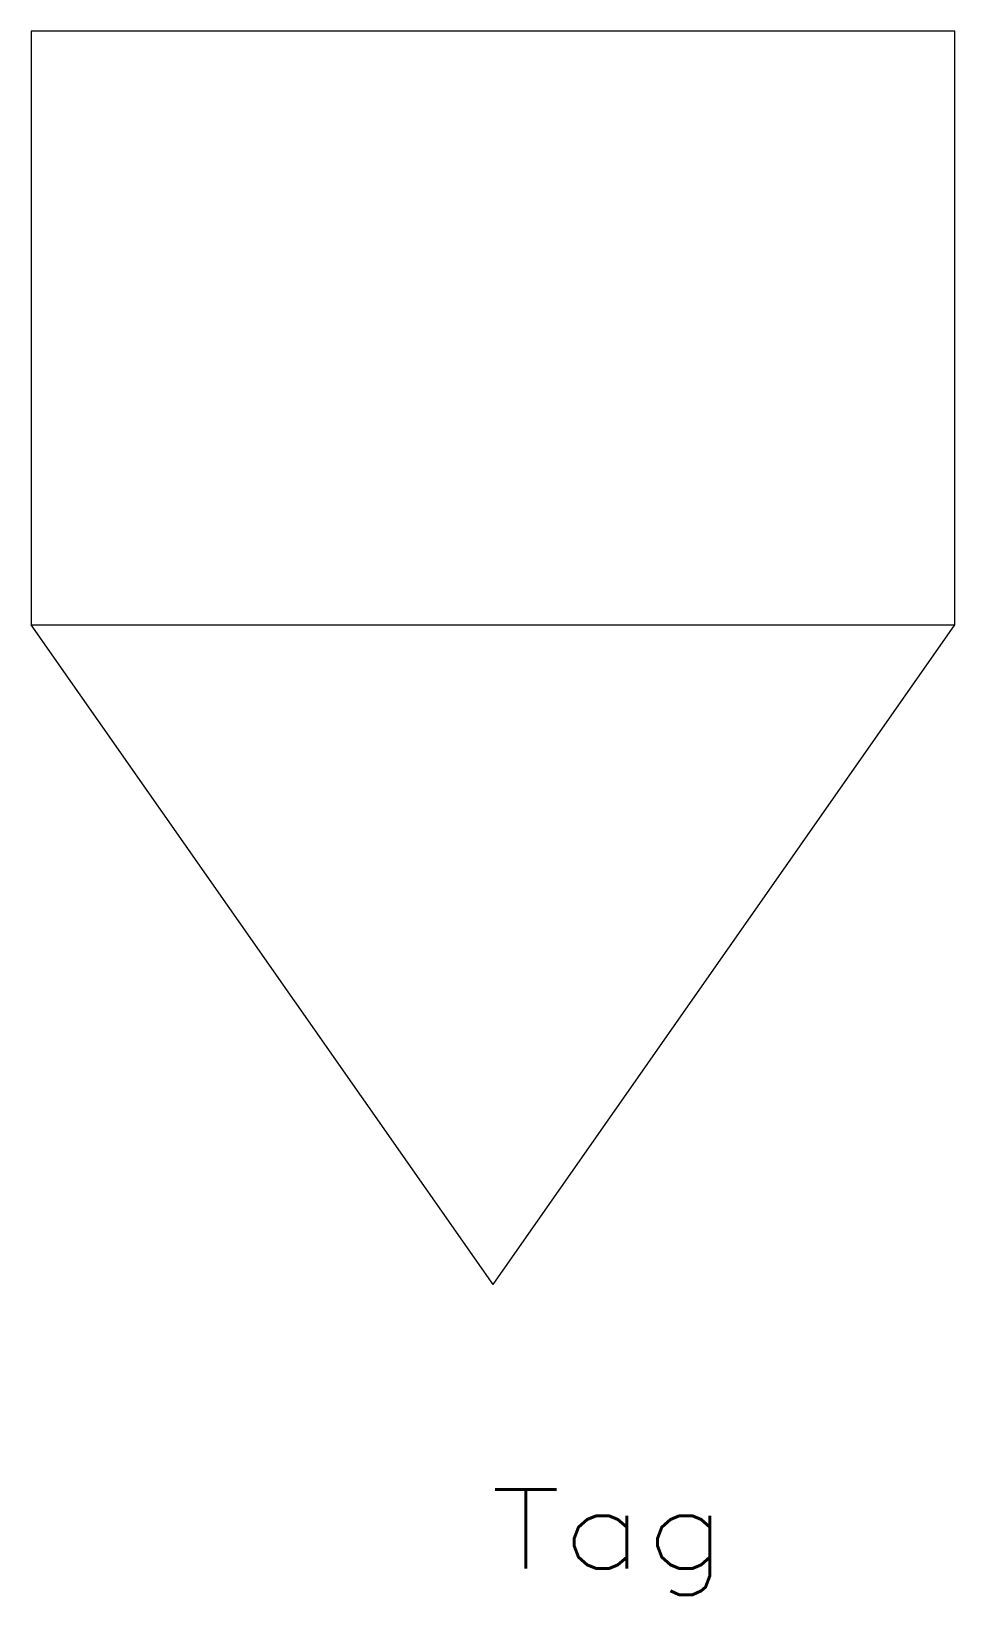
# Model space of a CAD drawing. Header units: inches. Extents: x -7.4 to 7.5, y -15.1 to 10.1.
import ezdxf
from ezdxf.enums import TextEntityAlignment as Align

# ---------------------------------------------------------------- set-up
doc = ezdxf.new("R2010")
doc.units = ezdxf.units.IN
doc.header["$MEASUREMENT"] = 0
doc.layers.get('0').update_dxf_attribs({"lineweight": 0})
doc.layers.add('1', color=7, linetype='Continuous', lineweight=0)
doc.styles.add('_TCW_TXTSTY_1', font='TXT.SHX')

msp = doc.modelspace()

# ---------------------------------------------------------------- linework, layer by layer
at = {"layer": '1', "color": 7, "linetype": 'Continuous'}
for p, q in [((-7.423, 10.081), (-7.423, 0.519)), ((7.451, 10.081), (-7.423, 10.081)), ((7.451, 0.519), (7.451, 10.081)), ((-7.423, 0.519), (7.451, 0.519)), ((0.014, -10.106), (-7.423, 0.519)), ((0.014, -10.106), (7.451, 0.519))]:
    msp.add_line(p, q, dxfattribs=at)

# ---------------------------------------------------------------- texts
at = {"color": 7, "linetype": 'Continuous', "style": '_TCW_TXTSTY_1', "width": 1.166667}
msp.add_text('Tag', height=1.27, dxfattribs=at).set_placement((-0.02, -14.681), (3.79, -14.681), align=Align.FIT)

doc.saveas('drawing.dxf')
